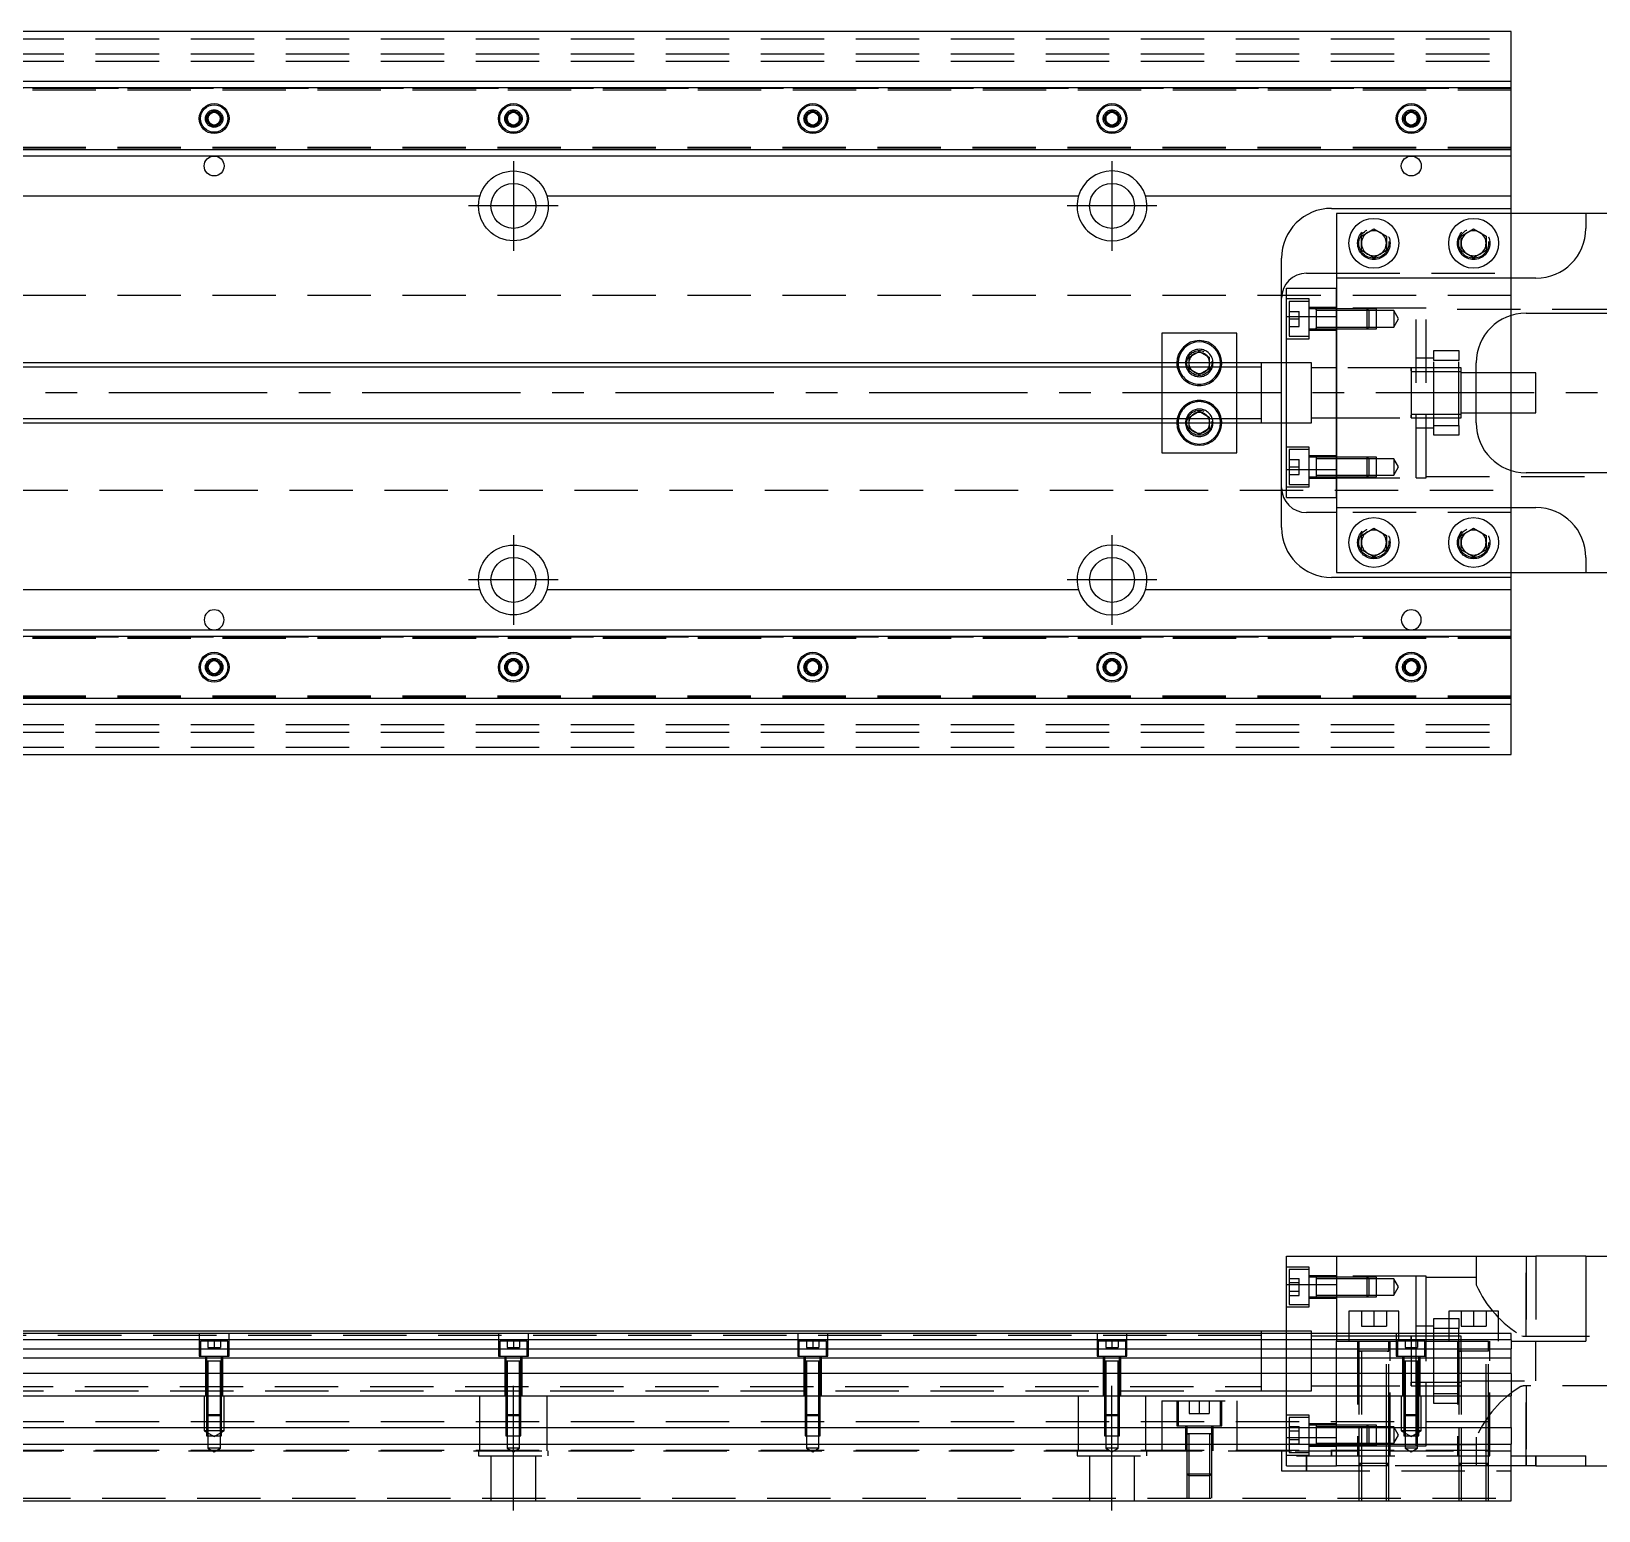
# Model space of a CAD drawing. Extents: x -12 to 939, y -280 to 77.
# Drawn here: x 463.4 to 777.6, y -224.1 to 72.5 of the extents above; entities that cross this region are included whole.
import ezdxf

# ---------------------------------------------------------------- set-up
doc = ezdxf.new("R2010")
doc.units = 0
doc.linetypes.add('CENTER', pattern=[50.8, 31.75, -6.35, 6.35, -6.35])
doc.linetypes.add('DASHED', pattern=[19.05, 12.7, -6.35])
doc.layers.get('0').update_dxf_attribs({"linetype": 'CONTINUOUS'})
doc.layers.add('CENTER', color=1, linetype='CENTER')

msp = doc.modelspace()

# ---------------------------------------------------------------- linework, layer by layer
at = {"color": 7, "linetype": 'CONTINUOUS'}
for p, q in [((760, 72.5), (430, 72.5)), ((760, 62.5), (760, 72.5)), ((430, 62.5), (760, 62.5)), ((430, 61.25), (760, 61.25)), ((760, 61.25), (760, 62.5)), ((760, 48.75), (760, 61.25)), ((498.75, 55.72), (500, 56.44)), ((498.75, 54.28), (498.75, 55.72)), ((500, 53.56), (498.75, 54.28)), ((500, 56.44), (501.25, 55.72)), ((501.25, 54.28), (500, 53.56)), ((501.25, 55.72), (501.25, 54.28)), ((558.75, 55.72), (560, 56.44)), ((558.75, 54.28), (558.75, 55.72)), ((560, 53.56), (558.75, 54.28)), ((560, 56.44), (561.25, 55.72)), ((561.25, 54.28), (560, 53.56)), ((561.25, 55.72), (561.25, 54.28)), ((618.75, 55.72), (620, 56.44)), ((618.75, 54.28), (618.75, 55.72)), ((620, 53.56), (618.75, 54.28)), ((620, 56.44), (621.25, 55.72)), ((621.25, 54.28), (620, 53.56)), ((621.25, 55.72), (621.25, 54.28)), ((678.75, 55.72), (680, 56.44)), ((678.75, 54.28), (678.75, 55.72)), ((680, 53.56), (678.75, 54.28)), ((680, 56.44), (681.25, 55.72)), ((681.25, 54.28), (680, 53.56)), ((681.25, 55.72), (681.25, 54.28)), ((738.75, 55.72), (740, 56.44)), ((738.75, 54.28), (738.75, 55.72)), ((740, 53.56), (738.75, 54.28)), ((740, 56.44), (741.25, 55.72)), ((741.25, 54.28), (740, 53.56)), ((741.25, 55.72), (741.25, 54.28)), ((760, 48.75), (430, 48.75)), ((760, 47.5), (430, 47.5)), ((760, 47.5), (760, 48.75)), ((760, 39.5), (760, 47.5)), ((446.71, 39.5), (553.29, 39.5)), ((566.71, 39.5), (673.29, 39.5)), ((686.71, 39.5), (760, 39.5)), ((760, 37), (760, 39.5)), ((724, 37), (760, 37)), ((725, 36), (725, 23)), ((775, 36), (725, 36)), ((760, 36), (760, 37)), ((775, 36), (775, 33)), ((793, 36), (775, 36)), ((730, 31.44), (732.5, 32.89)), ((730, 28.56), (730, 31.44)), ((732.5, 32.89), (735, 31.44)), ((735, 31.44), (735, 28.56)), ((750, 31.44), (752.5, 32.89)), ((750, 28.56), (750, 31.44)), ((752.5, 32.89), (755, 31.44)), ((755, 31.44), (755, 28.56)), ((732.5, 27.11), (730, 28.56)), ((735, 28.56), (732.5, 27.11)), ((752.5, 27.11), (750, 28.56)), ((755, 28.56), (752.5, 27.11)), ((714, 6), (714, 27)), ((719, 24), (725, 24)), ((725, 23), (725, 15.33)), ((765, 23), (725, 23)), ((715, 15.33), (715, 21)), ((715, 21), (725, 21)), ((763, 16), (783, 16)), ((715, 15.33), (725, 15.33)), ((715, -15.33), (715, 15.33)), ((725, -15.33), (725, 15.33)), ((725, 15.33), (725, -15.33)), ((760, 4), (760, 15.54)), ((705, 12), (690, 12)), ((690, 12), (690, 6)), ((705, 6), (705, 12)), ((695.5, 7.15), (697.5, 8.31)), ((695.5, 6), (695.5, 7.15)), ((697.5, 8.31), (699.5, 7.15)), ((699.5, 7.15), (699.5, 6)), ((710, 6), (430, 6)), ((710.01, 6), (710, 6)), ((715, 6), (710, 6)), ((710, 6), (710, 6)), ((753, -6), (753, 6)), ((765, 4), (753, 4)), ((765, 0), (765, 4)), ((765, -4), (765, 0)), ((430, -6), (710, -6)), ((690, -6), (690, -12)), ((695.5, -7.15), (695.5, -6)), ((699.5, -6), (699.5, -7.15)), ((705, -12), (705, -6)), ((710, -6), (710.01, -6)), ((710, -6), (710, -6)), ((710, -6), (715, -6)), ((714, -27), (714, -6)), ((753, -4), (765, -4)), ((760, -15.54), (760, -4)), ((697.5, -8.31), (695.5, -7.15)), ((699.5, -7.15), (697.5, -8.31)), ((690, -12), (705, -12)), ((715, -15.33), (725, -15.33)), ((715, -21), (715, -15.33)), ((725, -15.33), (725, -23)), ((783, -16), (763, -16)), ((715, -21), (725, -21)), ((725, -24), (719, -24)), ((725, -23), (765, -23)), ((725, -23), (725, -36)), ((730, -28.56), (732.5, -27.11)), ((732.5, -27.11), (735, -28.56)), ((750, -28.56), (752.5, -27.11)), ((752.5, -27.11), (755, -28.56)), ((730, -31.44), (730, -28.56)), ((735, -28.56), (735, -31.44)), ((750, -31.44), (750, -28.56)), ((755, -28.56), (755, -31.44)), ((732.5, -32.89), (730, -31.44)), ((735, -31.44), (732.5, -32.89)), ((752.5, -32.89), (750, -31.44)), ((755, -31.44), (752.5, -32.89)), ((775, -33), (775, -36)), ((760, -37), (724, -37)), ((725, -36), (775, -36)), ((760, -37), (760, -36)), ((760, -39.5), (760, -37)), ((775, -36), (793, -36)), ((553.29, -39.5), (446.71, -39.5)), ((673.29, -39.5), (566.71, -39.5)), ((760, -39.5), (686.71, -39.5)), ((760, -47.5), (760, -39.5)), ((430, -47.5), (760, -47.5)), ((430, -48.75), (760, -48.75)), ((760, -48.75), (760, -47.5)), ((760, -61.25), (760, -48.75)), ((498.75, -54.28), (500, -53.56)), ((498.75, -55.72), (498.75, -54.28)), ((500, -56.44), (498.75, -55.72)), ((500, -53.56), (501.25, -54.28)), ((501.25, -55.72), (500, -56.44)), ((501.25, -54.28), (501.25, -55.72)), ((558.75, -54.28), (560, -53.56)), ((558.75, -55.72), (558.75, -54.28)), ((560, -56.44), (558.75, -55.72)), ((560, -53.56), (561.25, -54.28)), ((561.25, -55.72), (560, -56.44)), ((561.25, -54.28), (561.25, -55.72)), ((618.75, -54.28), (620, -53.56)), ((618.75, -55.72), (618.75, -54.28)), ((620, -56.44), (618.75, -55.72)), ((620, -53.56), (621.25, -54.28)), ((621.25, -55.72), (620, -56.44)), ((621.25, -54.28), (621.25, -55.72)), ((678.75, -54.28), (680, -53.56)), ((678.75, -55.72), (678.75, -54.28)), ((680, -56.44), (678.75, -55.72)), ((680, -53.56), (681.25, -54.28)), ((681.25, -55.72), (680, -56.44)), ((681.25, -54.28), (681.25, -55.72)), ((738.75, -54.28), (740, -53.56)), ((738.75, -55.72), (738.75, -54.28)), ((740, -56.44), (738.75, -55.72)), ((740, -53.56), (741.25, -54.28)), ((741.25, -55.72), (740, -56.44)), ((741.25, -54.28), (741.25, -55.72)), ((760, -61.25), (430, -61.25)), ((760, -62.5), (430, -62.5)), ((760, -62.5), (760, -61.25)), ((760, -72.5), (760, -62.5)), ((430, -72.5), (760, -72.5)), ((715, -178.79), (715, -173.12)), ((715, -173.12), (725, -173.12)), ((725, -173.12), (725, -188.62)), ((725, -173.12), (765, -173.12)), ((775, -173.12), (765, -173.12)), ((775, -173.12), (775, -190.12)), ((775, -173.12), (793, -173.12)), ((715, -178.79), (725, -178.79)), ((715, -188.62), (715, -178.79)), ((737.5, -184.12), (727.5, -184.12)), ((727.5, -184.12), (727.5, -188.62)), ((737.5, -188.62), (737.5, -184.12)), ((757.5, -184.12), (747.5, -184.12)), ((747.5, -184.12), (747.5, -188.62)), ((757.5, -188.62), (757.5, -184.12)), ((710, -188.12), (425.5, -188.12)), ((710, -188.62), (710, -188.12)), ((710.01, -188.12), (710, -188.12)), ((715, -188.12), (710, -188.12)), ((710, -188.12), (710, -188.12)), ((760, -188.62), (425.5, -188.62)), ((760, -189.87), (425.5, -189.87)), ((425.5, -191.65), (760, -191.65)), ((741, -189.87), (740, -189.87)), ((744.5, -189.87), (741, -189.87)), ((747.5, -189.87), (744.5, -189.87)), ((749.5, -189.87), (747.5, -189.87)), ((750, -189.87), (749.5, -189.87)), ((760, -189.87), (760, -188.62)), ((760, -189.87), (760, -191.65)), ((760, -190.12), (775, -190.12)), ((760, -193.54), (760, -191.65)), ((760, -193.54), (425.5, -193.54)), ((760, -196.6), (760, -193.54)), ((760, -196.6), (425.5, -196.6)), ((760, -196.6), (760, -201.12)), ((0, -201.12), (760, -201.12)), ((760, -207.42), (760, -201.12)), ((0, -207.42), (760, -207.42)), ((760, -207.42), (760, -210.82)), ((0, -210.82), (760, -210.82)), ((760, -222.12), (760, -210.82)), ((760, -213.12), (775, -213.12)), ((765, -215.12), (765, -213.12)), ((775, -215.12), (775, -213.12)), ((765, -215.12), (760, -215.12)), ((765, -215.12), (775, -215.12)), ((775, -215.12), (793, -215.12)), ((0, -222.12), (760, -222.12))]:
    msp.add_line(p, q, dxfattribs=at)
at = {"color": 3, "linetype": 'DASHED'}
for p, q in [((0, 71), (760, 71)), ((0, 68), (760, 68)), ((0, 66.5), (760, 66.5)), ((425.5, 61.1), (760, 61.1)), ((425.5, 60.8), (760, 60.8)), ((430, 61.11), (760, 61.11)), ((498.5, 55), (498.52, 55.25)), ((558.5, 55), (558.52, 55.25)), ((618.5, 55), (618.52, 55.25)), ((681.48, 55.26), (681.5, 55)), ((738.5, 55), (738.52, 55.25)), ((760, 49.2), (425.5, 49.2)), ((760, 48.9), (425.5, 48.9)), ((760, 48.89), (430, 48.89)), ((760, 24), (760, 36)), ((735.48, 30.36), (735.5, 30)), ((755.48, 30.36), (755.5, 30)), ((725, 24), (760, 24)), ((760, 23), (760, 24)), ((760, 15.54), (760, 23)), ((760, 19.5), (76.9, 19.5)), ((725, 15.33), (725, 21)), ((719.5, 18.85), (715, 18.85)), ((715.5, 18.35), (715.5, 11.35)), ((719.5, 18.35), (715.5, 18.35)), ((715.5, 16.35), (717.5, 16.35)), ((717.5, 14.85), (717.5, 16.35)), ((719.5, 10.85), (719.5, 18.85)), ((725, 17.1), (719.5, 17.1)), ((720.9, 16.85), (719.5, 16.85)), ((720.9, 16.85), (720.89, 16.85)), ((720.9, 16.85), (720.9, 16.63)), ((720.9, 16.63), (720.9, 16.85)), ((725, 16.85), (720.9, 16.85)), ((720.9, 16.85), (720.9, 16.85)), ((720.9, 16.63), (720.9, 13.07)), ((725, 16.5), (720.9, 16.5)), ((741, 17), (725, 17)), ((731.15, 16.85), (725, 16.85)), ((731.15, 16.85), (725, 16.85)), ((731.5, 16.5), (725, 16.5)), ((731.15, 12.85), (731.15, 16.85)), ((733, 16.85), (731.15, 16.85)), ((731.5, 16.5), (731.15, 16.85)), ((731.5, 16.5), (731.5, 13.2)), ((733, 16.5), (731.5, 16.5)), ((733, 12.85), (733, 16.85)), ((736.5, 16.5), (733, 16.5)), ((736.5, 16.5), (736.5, 13.2)), ((737.45, 14.85), (736.5, 16.5)), ((741, -17), (741, 17)), ((743, 17), (741, 17)), ((743, -17), (743, 17)), ((800, 16.75), (743, 16.75)), ((715.5, 14.85), (717.5, 14.85)), ((715.5, 13.35), (717.5, 13.35)), ((717.5, 13.35), (717.5, 14.85)), ((719.5, 12.85), (720.9, 12.85)), ((719.5, 12.6), (725, 12.6)), ((720.89, 12.85), (720.9, 12.85)), ((720.9, 13.2), (725, 13.2)), ((720.9, 13.07), (720.9, 12.85)), ((720.9, 12.85), (720.9, 13.07)), ((720.9, 12.85), (725, 12.85)), ((720.9, 12.85), (720.9, 12.85)), ((725, 13.2), (731.5, 13.2)), ((725, 12.85), (731.15, 12.85)), ((725, 12.85), (731.15, 12.85)), ((731.15, 12.85), (731.5, 13.2)), ((731.15, 12.85), (733, 12.85)), ((731.5, 13.2), (733, 13.2)), ((733, 13.2), (736.5, 13.2)), ((736.5, 13.2), (737.45, 14.85)), ((760, 15.54), (760, 15.54)), ((715, 10.85), (719.5, 10.85)), ((715.5, 11.35), (719.5, 11.35)), ((699.98, 6.29), (700, 6)), ((744.5, 7), (741, 7)), ((744.5, 8.5), (749.5, 8.5)), ((744.5, 6.5), (744.5, 8.5)), ((744.5, -6.5), (744.5, 6.5)), ((749.5, 6.5), (744.5, 6.5)), ((749.5, 8.5), (749.5, 6.5)), ((749.5, -6.5), (749.5, 6.5)), ((690, 6), (690, 5.13)), ((690, 5.13), (690, -5.12)), ((695.5, 5.13), (695.5, 6)), ((695.5, 4.85), (695.5, 5.13)), ((697.5, 3.69), (695.5, 4.85)), ((699.5, 4.85), (697.5, 3.69)), ((699.5, 6), (699.5, 5.13)), ((699.5, 5.13), (699.5, 4.85)), ((705, 5.13), (705, 6)), ((705, -5.12), (705, 5.13)), ((710, -6), (710, 6)), ((714, -6), (714, 6)), ((720, 6), (715, 6)), ((720, 0), (720, 6)), ((725, 5), (720, 5)), ((740.01, 5), (725, 5)), ((740, 4.44), (740, 5)), ((740, 5), (740, 4.44)), ((749.5, 5), (740, 5)), ((740, 4.44), (740, -4.44)), ((749.5, 4.25), (740, 4.25)), ((750, 5), (749.5, 5)), ((750, 4.25), (749.5, 4.25)), ((750, 0), (750, 5)), ((753, 4), (750, 4)), ((760, -4), (760, 4)), ((720, -6), (720, 0)), ((750, -5), (750, 0)), ((690, -5.12), (690, -6)), ((695.5, -4.85), (697.5, -3.69)), ((695.5, -5.12), (695.5, -4.85)), ((695.5, -6), (695.5, -5.12)), ((697.5, -3.69), (699.5, -4.85)), ((699.5, -4.85), (699.5, -5.12)), ((699.5, -5.12), (699.5, -6)), ((699.98, -5.71), (700, -6)), ((705, -6), (705, -5.12)), ((710, -6), (710, -6)), ((715, -6), (720, -6)), ((720, -5), (725, -5)), ((725, -5), (740.01, -5)), ((740, -4.25), (749.5, -4.25)), ((740, -5), (740, -4.44)), ((740, -4.44), (740, -5)), ((740, -5), (740, -5)), ((740, -5), (749.5, -5)), ((749.5, -4.25), (750, -4.25)), ((749.5, -5), (750, -5)), ((750, -4), (753, -4)), ((741, -7), (744.5, -7)), ((744.5, -6.5), (749.5, -6.5)), ((744.5, -8.5), (744.5, -6.5)), ((749.5, -8.5), (744.5, -8.5)), ((749.5, -6.5), (749.5, -8.5)), ((719.5, -10.85), (715, -10.85)), ((715.5, -11.35), (715.5, -18.35)), ((719.5, -11.35), (715.5, -11.35)), ((719.5, -18.85), (719.5, -10.85)), ((715.5, -13.35), (717.5, -13.35)), ((715.5, -14.85), (717.5, -14.85)), ((717.5, -14.85), (717.5, -13.35)), ((717.5, -16.35), (717.5, -14.85)), ((725, -12.6), (719.5, -12.6)), ((720.9, -12.85), (719.5, -12.85)), ((720.9, -12.85), (720.89, -12.85)), ((720.9, -12.85), (720.9, -13.07)), ((720.9, -12.85), (720.9, -12.85)), ((725, -12.85), (720.9, -12.85)), ((720.9, -13.07), (720.9, -16.63)), ((725, -13.2), (720.9, -13.2)), ((731.15, -12.85), (725, -12.85)), ((731.15, -12.85), (725, -12.85)), ((731.5, -13.2), (725, -13.2)), ((725, -21), (725, -15.33)), ((731.15, -16.85), (731.15, -12.85)), ((733, -12.85), (731.15, -12.85)), ((731.5, -13.2), (731.15, -12.85)), ((731.5, -13.2), (731.5, -16.5)), ((733, -13.2), (731.5, -13.2)), ((733, -16.85), (733, -12.85)), ((736.5, -13.2), (733, -13.2)), ((736.5, -13.2), (736.5, -16.5)), ((737.45, -14.85), (736.5, -13.2)), ((736.5, -16.5), (737.45, -14.85)), ((760, -23), (760, -15.54)), ((760, -15.54), (760, -15.54)), ((715, -18.85), (719.5, -18.85)), ((715.5, -16.35), (717.5, -16.35)), ((715.5, -18.35), (719.5, -18.35)), ((719.5, -16.85), (720.9, -16.85)), ((719.5, -17.1), (725, -17.1)), ((720.89, -16.85), (720.9, -16.85)), ((720.9, -16.5), (725, -16.5)), ((720.9, -16.63), (720.9, -16.85)), ((720.9, -16.85), (720.9, -16.85)), ((720.9, -16.85), (725, -16.85)), ((725, -16.5), (731.5, -16.5)), ((725, -16.85), (731.15, -16.85)), ((725, -16.85), (731.15, -16.85)), ((725, -17), (741, -17)), ((731.15, -16.85), (731.5, -16.5)), ((731.15, -16.85), (733, -16.85)), ((731.5, -16.5), (733, -16.5)), ((733, -16.5), (736.5, -16.5)), ((741, -17), (743, -17)), ((743, -16.75), (800, -16.75)), ((76.97, -19.5), (760, -19.5)), ((760, -24), (725, -24)), ((760, -24), (760, -23)), ((760, -36), (760, -24)), ((735.48, -29.64), (735.5, -30)), ((749.5, -30), (749.52, -29.65)), ((425.5, -48.9), (760, -48.9)), ((425.5, -49.2), (760, -49.2)), ((430, -48.89), (760, -48.89)), ((498.5, -55), (498.52, -54.75)), ((558.5, -55), (558.52, -54.75)), ((618.5, -55), (618.52, -54.75)), ((678.5, -55), (678.52, -54.75)), ((741.48, -54.74), (741.5, -55)), ((760, -60.8), (425.5, -60.8)), ((760, -61.1), (425.5, -61.1)), ((760, -61.11), (430, -61.11)), ((0, -66.5), (760, -66.5)), ((0, -68), (760, -68)), ((0, -71), (760, -71)), ((719.5, -175.27), (715, -175.27)), ((715.5, -175.77), (715.5, -179.27)), ((719.5, -175.77), (715.5, -175.77)), ((719.5, -183.27), (719.5, -175.27)), ((753, -173.12), (753, -178.48)), ((763, -189.16), (763, -173.12)), ((763, -173.12), (763, -189.16)), ((765, -173.12), (765, -190.12)), ((715.5, -177.54), (717.5, -177.54)), ((715.5, -178.4), (717.5, -178.4)), ((717.5, -178.4), (717.5, -177.54)), ((717.5, -180.14), (717.5, -178.4)), ((725, -177.02), (719.5, -177.02)), ((720.9, -177.27), (719.5, -177.27)), ((720.9, -177.27), (720.89, -177.27)), ((720.9, -177.27), (720.9, -177.86)), ((720.9, -177.27), (720.9, -177.49)), ((720.9, -177.27), (720.9, -177.27)), ((725, -177.27), (720.9, -177.27)), ((720.9, -177.49), (720.9, -177.86)), ((725, -177.62), (720.9, -177.62)), ((720.9, -177.86), (720.9, -179.27)), ((741, -177.12), (725, -177.12)), ((731.15, -177.27), (725, -177.27)), ((731.15, -177.27), (725, -177.27)), ((731.5, -177.62), (725, -177.62)), ((731.15, -179.27), (731.15, -177.27)), ((733, -177.27), (731.15, -177.27)), ((731.5, -177.62), (731.15, -177.27)), ((731.5, -177.62), (731.5, -179.27)), ((733, -177.62), (731.5, -177.62)), ((733, -181.27), (733, -177.27)), ((736.5, -177.62), (733, -177.62)), ((736.5, -177.62), (736.5, -180.92)), ((737.45, -179.27), (736.5, -177.62)), ((741, -188.62), (741, -177.12)), ((743, -177.12), (741, -177.12)), ((743, -188.62), (743, -177.12)), ((753, -177.37), (743, -177.37)), ((753, -178.48), (753.04, -178.83)), ((715.5, -179.27), (715.5, -182.77)), ((715.5, -180.14), (717.5, -180.14)), ((715.5, -181), (717.5, -181)), ((717.5, -181), (717.5, -180.14)), ((719.5, -181.27), (720.9, -181.27)), ((719.5, -181.52), (725, -181.52)), ((720.89, -181.27), (720.9, -181.27)), ((720.9, -179.13), (720.9, -179.41)), ((720.9, -179.27), (720.9, -180.69)), ((720.9, -180.69), (720.9, -181.27)), ((720.9, -180.69), (720.9, -181.05)), ((720.9, -180.92), (725, -180.92)), ((720.9, -181.05), (720.9, -181.27)), ((720.9, -181.27), (720.9, -181.27)), ((720.9, -181.27), (725, -181.27)), ((725, -180.92), (731.5, -180.92)), ((725, -181.27), (731.15, -181.27)), ((725, -181.27), (731.15, -181.27)), ((731.15, -181.27), (731.15, -179.27)), ((731.15, -181.27), (731.5, -180.92)), ((731.15, -181.27), (733, -181.27)), ((731.5, -179.27), (731.5, -180.92)), ((731.5, -180.92), (733, -180.92)), ((733, -180.92), (736.5, -180.92)), ((736.5, -180.92), (737.45, -179.27)), ((715, -183.27), (719.5, -183.27)), ((715.5, -182.77), (719.5, -182.77)), ((730, -184.12), (730, -187.12)), ((732.5, -184.12), (732.5, -187.12)), ((735, -184.12), (735, -187.12)), ((750, -184.12), (750, -187.12)), ((752.5, -184.12), (752.5, -187.12)), ((755, -184.12), (755, -187.12)), ((710, -188.62), (710, -188.12)), ((720, -188.12), (715, -188.12)), ((720, -188.62), (720, -188.12)), ((730, -187.12), (732.5, -187.12)), ((732.5, -187.12), (735, -187.12)), ((744.5, -187.12), (741, -187.12)), ((744.5, -185.62), (747.5, -185.62)), ((744.5, -187.62), (744.5, -185.62)), ((747.5, -187.62), (744.5, -187.62)), ((744.5, -188.62), (744.5, -187.62)), ((747.5, -185.62), (749.5, -185.62)), ((749.5, -187.62), (747.5, -187.62)), ((749.5, -185.62), (749.5, -187.62)), ((749.5, -188.62), (749.5, -187.62)), ((750, -187.12), (752.5, -187.12)), ((752.5, -187.12), (755, -187.12)), ((710, -188.99), (55, -188.99)), ((497, -188.62), (497, -193.12)), ((502.75, -190.12), (497.25, -190.12)), ((497.25, -190.12), (497.25, -193.12)), ((498.75, -190.12), (498.75, -191.42)), ((498.75, -191.42), (500, -191.42)), ((500, -190.12), (500, -191.42)), ((500, -191.42), (501.25, -191.42)), ((501.25, -190.12), (501.25, -191.42)), ((502.75, -193.12), (502.75, -190.12)), ((503, -193.12), (503, -188.62)), ((557, -188.62), (557, -193.12)), ((562.75, -190.12), (557.25, -190.12)), ((557.25, -190.12), (557.25, -193.12)), ((558.75, -190.12), (558.75, -191.42)), ((558.75, -191.42), (560, -191.42)), ((560, -190.12), (560, -191.42)), ((560, -191.42), (561.25, -191.42)), ((561.25, -190.12), (561.25, -191.42)), ((562.75, -193.12), (562.75, -190.12)), ((563, -193.12), (563, -188.62)), ((617, -188.62), (617, -193.12)), ((622.75, -190.12), (617.25, -190.12)), ((617.25, -190.12), (617.25, -193.12)), ((618.75, -190.12), (618.75, -191.42)), ((618.75, -191.42), (620, -191.42)), ((620, -190.12), (620, -191.42)), ((620, -191.42), (621.25, -191.42)), ((621.25, -190.12), (621.25, -191.42)), ((622.75, -193.12), (622.75, -190.12)), ((623, -193.12), (623, -188.62)), ((677, -188.62), (677, -193.12)), ((682.75, -190.12), (677.25, -190.12)), ((677.25, -190.12), (677.25, -193.12)), ((678.75, -190.12), (678.75, -191.42)), ((678.75, -191.42), (680, -191.42)), ((680, -190.12), (680, -191.42)), ((680, -191.42), (681.25, -191.42)), ((681.25, -190.12), (681.25, -191.42)), ((682.75, -193.12), (682.75, -190.12)), ((683, -193.12), (683, -188.62)), ((710, -200.12), (710, -188.62)), ((715, -201.12), (715, -188.62)), ((720, -194.12), (720, -188.62)), ((725, -189.12), (720, -189.12)), ((725, -188.62), (725, -190.12)), ((727.5, -189.12), (725, -189.12)), ((725, -201.12), (725, -190.12)), ((725, -190.12), (737.25, -190.12)), ((727.5, -188.62), (727.5, -190.12)), ((737.5, -189.12), (727.5, -189.12)), ((729.25, -190.12), (729.25, -213.12)), ((729.5, -190.12), (729.5, -192.12)), ((735.5, -192.12), (735.5, -190.12)), ((735.75, -213.12), (735.75, -190.12)), ((737, -188.62), (737, -193.12)), ((742.75, -190.12), (737.25, -190.12)), ((737.25, -190.12), (737.25, -193.12)), ((737.5, -190.12), (737.5, -188.62)), ((740.01, -189.12), (737.5, -189.12)), ((738.75, -190.12), (738.75, -191.42)), ((738.75, -191.42), (740, -191.42)), ((740, -189.12), (740, -189.68)), ((740, -189.68), (740, -189.12)), ((741, -189.12), (740, -189.12)), ((740, -189.68), (740, -190.02)), ((740, -190.12), (740, -191.42)), ((740, -191.42), (741.25, -191.42)), ((740, -191.52), (740, -193.12)), ((741, -190.12), (741, -188.62)), ((744.5, -189.12), (741, -189.12)), ((741, -193.12), (741, -190.12)), ((741.25, -190.12), (741.25, -191.42)), ((742.75, -190.12), (760, -190.12)), ((742.75, -193.12), (742.75, -190.12)), ((743, -193.12), (743, -188.62)), ((744.5, -190.12), (744.5, -188.62)), ((747.5, -189.12), (744.5, -189.12)), ((744.5, -200.62), (744.5, -190.12)), ((747.5, -188.62), (747.5, -190.12)), ((749.5, -189.12), (747.5, -189.12)), ((749.25, -190.12), (749.25, -213.12)), ((749.5, -190.12), (749.5, -188.62)), ((750, -189.12), (749.5, -189.12)), ((749.5, -190.12), (749.5, -192.12)), ((750, -190.12), (750, -189.12)), ((750, -192.12), (750, -190.12)), ((755.5, -192.12), (755.5, -190.12)), ((755.75, -213.12), (755.75, -190.12)), ((757.5, -190.12), (757.5, -188.62)), ((762.17, -189.05), (762.44, -189.11)), ((762.44, -189.11), (762.72, -189.15)), ((762.72, -189.15), (763, -189.16)), ((763, -189.16), (783, -189.16)), ((765, -198.12), (765, -190.12)), ((497, -193.12), (503, -193.12)), ((498.25, -193.12), (498.25, -201.12)), ((498.5, -193.12), (498.5, -194.12)), ((498.5, -194.11), (498.5, -194.12)), ((498.62, -194.12), (498.5, -194.12)), ((498.5, -194.12), (498.5, -201.12)), ((498.5, -194.12), (498.5, -194.12)), ((500, -194.12), (498.62, -194.12)), ((498.75, -194.12), (498.75, -201.12)), ((501.38, -194.12), (500, -194.12)), ((501.25, -201.12), (501.25, -194.12)), ((501.5, -194.12), (501.38, -194.12)), ((501.5, -194.12), (501.5, -193.12)), ((501.5, -194.12), (501.5, -194.11)), ((501.5, -201.12), (501.5, -194.12)), ((501.5, -194.12), (501.5, -194.12)), ((501.75, -201.12), (501.75, -193.12)), ((557, -193.12), (563, -193.12)), ((558.25, -193.12), (558.25, -201.12)), ((558.5, -193.12), (558.5, -194.12)), ((558.5, -194.11), (558.5, -194.12)), ((558.62, -194.12), (558.5, -194.12)), ((558.5, -194.12), (558.5, -201.12)), ((558.5, -194.12), (558.5, -194.12)), ((560, -194.12), (558.62, -194.12)), ((558.75, -194.12), (558.75, -201.12)), ((561.38, -194.12), (560, -194.12)), ((561.25, -201.12), (561.25, -194.12)), ((561.5, -194.12), (561.38, -194.12)), ((561.5, -194.12), (561.5, -193.12)), ((561.5, -194.12), (561.5, -194.11)), ((561.5, -201.12), (561.5, -194.12)), ((561.5, -194.12), (561.5, -194.12)), ((561.75, -201.12), (561.75, -193.12)), ((617, -193.12), (623, -193.12)), ((618.25, -193.12), (618.25, -201.12)), ((618.5, -193.12), (618.5, -194.12)), ((618.5, -194.11), (618.5, -194.12)), ((618.62, -194.12), (618.5, -194.12)), ((618.5, -194.12), (618.5, -201.12)), ((618.5, -194.12), (618.5, -194.12)), ((620, -194.12), (618.62, -194.12)), ((618.75, -194.12), (618.75, -201.12)), ((621.38, -194.12), (620, -194.12)), ((621.25, -201.12), (621.25, -194.12)), ((621.5, -194.12), (621.38, -194.12)), ((621.5, -194.12), (621.5, -193.12)), ((621.5, -194.12), (621.5, -194.11)), ((621.5, -201.12), (621.5, -194.12)), ((621.5, -194.12), (621.5, -194.12)), ((621.75, -201.12), (621.75, -193.12)), ((677, -193.12), (683, -193.12)), ((678.25, -193.12), (678.25, -201.12)), ((678.5, -193.12), (678.5, -194.12)), ((678.5, -194.11), (678.5, -194.12)), ((678.62, -194.12), (678.5, -194.12)), ((678.5, -194.12), (678.5, -201.12)), ((678.5, -194.12), (678.5, -194.12)), ((680, -194.12), (678.62, -194.12)), ((678.75, -194.12), (678.75, -201.12)), ((681.38, -194.12), (680, -194.12)), ((681.25, -201.12), (681.25, -194.12)), ((681.5, -194.12), (681.38, -194.12)), ((681.5, -194.12), (681.5, -193.12)), ((681.5, -194.12), (681.5, -194.11)), ((681.5, -201.12), (681.5, -194.12)), ((681.5, -194.12), (681.5, -194.12)), ((681.75, -201.12), (681.75, -193.12)), ((720, -200.12), (720, -194.12)), ((729.5, -192.12), (729.85, -192.12)), ((729.85, -192.12), (729.5, -192.12)), ((729.5, -192.12), (729.5, -192.12)), ((729.5, -192.12), (729.5, -207.42)), ((729.5, -192.12), (729.5, -192.12)), ((735.15, -192.12), (729.85, -192.12)), ((730, -192.12), (730, -207.42)), ((735, -207.42), (735, -192.12)), ((735.15, -192.12), (735.5, -192.12)), ((735.5, -192.12), (735.15, -192.12)), ((735.5, -207.42), (735.5, -192.12)), ((735.5, -192.12), (735.5, -192.12)), ((735.5, -192.12), (735.5, -192.12)), ((737, -193.12), (743, -193.12)), ((738.25, -193.12), (738.25, -201.12)), ((738.5, -193.12), (738.5, -194.12)), ((738.5, -194.11), (738.5, -194.12)), ((738.62, -194.12), (738.5, -194.12)), ((738.5, -194.12), (738.5, -201.12)), ((738.5, -194.12), (738.5, -194.12)), ((740, -194.12), (738.62, -194.12)), ((738.75, -194.12), (738.75, -201.12)), ((740, -193.12), (740, -193.92)), ((740, -193.92), (740, -194.12)), ((741.38, -194.12), (740, -194.12)), ((740, -194.12), (740, -198.56)), ((741, -194.12), (741, -193.12)), ((741, -205.12), (741, -194.12)), ((741.25, -201.12), (741.25, -194.12)), ((741.5, -194.12), (741.38, -194.12)), ((741.5, -194.12), (741.5, -193.12)), ((741.5, -194.12), (741.5, -194.11)), ((741.5, -201.12), (741.5, -194.12)), ((741.5, -194.12), (741.5, -194.12)), ((741.75, -201.12), (741.75, -193.12)), ((743, -194.12), (743, -193.12)), ((743, -211.12), (743, -194.12)), ((749.5, -192.12), (749.85, -192.12)), ((755.5, -192.12), (749.5, -192.12)), ((749.5, -192.12), (749.5, -192.12)), ((749.5, -192.12), (749.5, -207.42)), ((749.5, -192.12), (749.5, -192.12)), ((750, -192.12), (750, -207.42)), ((755, -207.42), (755, -192.12)), ((755.5, -207.42), (755.5, -192.12)), ((755.5, -192.12), (755.5, -192.12)), ((755.5, -192.12), (755.5, -192.12)), ((55, -199.24), (710, -199.24)), ((415, -200.12), (710, -200.12)), ((710, -200.12), (710, -200.12)), ((710, -200.12), (710.01, -200.12)), ((710, -200.12), (710, -200.12)), ((710, -200.12), (715, -200.12)), ((715, -200.12), (720, -200.12)), ((720, -199.12), (725, -199.12)), ((725, -199.12), (740.01, -199.12)), ((740, -199.12), (740, -198.37)), ((740, -198.37), (750, -198.37)), ((740, -199.12), (740, -198.56)), ((740, -198.56), (740, -199.12)), ((740, -199.12), (749.5, -199.12)), ((740.01, -199.12), (749.5, -199.12)), ((744.5, -200.62), (749.5, -200.62)), ((744.5, -202.62), (744.5, -200.62)), ((749.5, -199.12), (750, -199.12)), ((750, -198.12), (765, -198.12)), ((783, -199.08), (763, -199.08)), ((763, -215.12), (763, -199.08)), ((763, -199.08), (763, -213.12)), ((498, -201.12), (498, -208.12)), ((498.5, -201.12), (498.5, -204.87)), ((498.5, -201.12), (498.5, -204.87)), ((498.75, -201.12), (498.75, -205.12)), ((501.25, -205.12), (501.25, -201.12)), ((501.5, -204.87), (501.5, -201.12)), ((501.5, -204.87), (501.5, -201.12)), ((502, -208.12), (502, -201.12)), ((553.29, -212.12), (553.29, -201.12)), ((558.5, -201.12), (558.5, -204.87)), ((558.5, -201.12), (558.5, -204.87)), ((558.75, -201.12), (558.75, -205.12)), ((561.25, -205.12), (561.25, -201.12)), ((561.5, -204.87), (561.5, -201.12)), ((561.5, -204.87), (561.5, -201.12)), ((566.71, -201.12), (566.71, -212.12)), ((618.5, -201.12), (618.5, -204.87)), ((618.5, -201.12), (618.5, -204.87)), ((618.75, -201.12), (618.75, -205.12)), ((621.25, -205.12), (621.25, -201.12)), ((621.5, -204.87), (621.5, -201.12)), ((621.5, -204.87), (621.5, -201.12)), ((673.29, -212.12), (673.29, -201.12)), ((678.5, -201.12), (678.5, -204.87)), ((678.5, -201.12), (678.5, -204.87)), ((678.75, -201.12), (678.75, -205.12)), ((681.25, -205.12), (681.25, -201.12)), ((681.5, -204.87), (681.5, -201.12)), ((681.5, -204.87), (681.5, -201.12)), ((686.71, -201.12), (686.71, -212.12)), ((690, -202.12), (705, -202.12)), ((690, -202.12), (690, -207.42)), ((693, -202.12), (693, -207.12)), ((693.25, -202.12), (693.25, -207.12)), ((695.5, -202.12), (695.5, -204.62)), ((697.5, -202.12), (697.5, -204.62)), ((699.5, -202.12), (699.5, -204.62)), ((701.75, -207.12), (701.75, -202.12)), ((702, -207.12), (702, -202.12)), ((705, -202.12), (705, -207.42)), ((715, -207.42), (715, -201.12)), ((725, -207.42), (725, -201.12)), ((738, -201.12), (738, -208.12)), ((738.5, -201.12), (738.5, -204.87)), ((738.5, -201.12), (738.5, -204.87)), ((738.75, -201.12), (738.75, -205.12)), ((741.25, -205.12), (741.25, -201.12)), ((741.5, -204.87), (741.5, -201.12)), ((741.5, -204.87), (741.5, -201.12)), ((742, -208.12), (742, -201.12)), ((749.5, -202.62), (744.5, -202.62)), ((0, -206.27), (760, -206.27)), ((498.5, -204.87), (501.5, -204.87)), ((498.5, -204.87), (498.5, -207.42)), ((498.5, -204.87), (498.75, -205.12)), ((501.25, -205.12), (498.75, -205.12)), ((498.75, -205.12), (498.75, -209.12)), ((501.25, -205.12), (501.5, -204.87)), ((501.25, -209.12), (501.25, -205.12)), ((501.5, -207.42), (501.5, -204.87)), ((558.5, -204.87), (561.5, -204.87)), ((558.5, -204.87), (558.5, -207.42)), ((558.5, -204.87), (558.75, -205.12)), ((561.25, -205.12), (558.75, -205.12)), ((558.75, -205.12), (558.75, -209.12)), ((561.25, -205.12), (561.5, -204.87)), ((561.25, -209.12), (561.25, -205.12)), ((561.5, -207.42), (561.5, -204.87)), ((618.5, -204.87), (621.5, -204.87)), ((618.5, -204.87), (618.5, -207.42)), ((618.5, -204.87), (618.75, -205.12)), ((621.25, -205.12), (618.75, -205.12)), ((618.75, -205.12), (618.75, -209.12)), ((621.25, -205.12), (621.5, -204.87)), ((621.25, -209.12), (621.25, -205.12)), ((621.5, -207.42), (621.5, -204.87)), ((678.5, -204.87), (681.5, -204.87)), ((678.5, -204.87), (678.5, -207.42)), ((678.5, -204.87), (678.75, -205.12)), ((681.25, -205.12), (678.75, -205.12)), ((678.75, -205.12), (678.75, -209.12)), ((681.25, -205.12), (681.5, -204.87)), ((681.25, -209.12), (681.25, -205.12)), ((681.5, -207.42), (681.5, -204.87)), ((693, -207.12), (702, -207.12)), ((694.75, -207.12), (694.75, -212.12)), ((695, -207.12), (695, -207.42)), ((695.5, -204.62), (697.5, -204.62)), ((697.5, -204.62), (699.5, -204.62)), ((700, -207.42), (700, -207.12)), ((700.25, -212.12), (700.25, -207.12)), ((719.5, -204.97), (715, -204.97)), ((715.5, -205.47), (715.5, -207.42)), ((719.5, -205.47), (715.5, -205.47)), ((715.5, -207.24), (717.5, -207.24)), ((717.5, -208.1), (717.5, -207.24)), ((719.5, -212.97), (719.5, -204.97)), ((725, -206.72), (719.5, -206.72)), ((720.9, -206.97), (719.5, -206.97)), ((720.9, -206.97), (720.89, -206.97)), ((720.9, -206.97), (720.9, -207.42)), ((720.9, -206.97), (720.9, -207.19)), ((725, -206.97), (720.9, -206.97)), ((720.9, -206.97), (720.9, -206.97)), ((720.9, -207.19), (720.9, -207.42)), ((725, -207.32), (720.9, -207.32)), ((729.5, -206.97), (725, -206.97)), ((729.5, -206.97), (725, -206.97)), ((729.5, -207.32), (725, -207.32)), ((730, -206.97), (729.5, -206.97)), ((730, -206.97), (729.5, -206.97)), ((730, -207.32), (729.5, -207.32)), ((731.15, -206.97), (730, -206.97)), ((731.15, -206.97), (730, -206.97)), ((731.5, -207.32), (730, -207.32)), ((731.15, -207.42), (731.15, -206.97)), ((733, -206.97), (731.15, -206.97)), ((731.5, -207.32), (731.15, -206.97)), ((731.5, -207.32), (731.5, -207.42)), ((733, -207.32), (731.5, -207.32)), ((733, -207.42), (733, -206.97)), ((736.5, -207.32), (733, -207.32)), ((736.5, -207.32), (736.5, -210.62)), ((737.45, -208.97), (736.5, -207.32)), ((738.5, -204.87), (741.5, -204.87)), ((738.5, -204.87), (738.5, -207.42)), ((738.5, -204.87), (738.75, -205.12)), ((741.25, -205.12), (738.75, -205.12)), ((738.75, -205.12), (738.75, -209.12)), ((741, -207.42), (741, -205.12)), ((741.25, -205.12), (741.5, -204.87)), ((741.25, -209.12), (741.25, -205.12)), ((741.5, -207.42), (741.5, -204.87)), ((502, -208.12), (498, -208.12)), ((498, -208.12), (500, -209.27)), ((498.5, -207.42), (498.5, -209.12)), ((498.5, -209.12), (501.5, -209.12)), ((498.75, -209.12), (498.75, -211.62)), ((500, -209.27), (502, -208.12)), ((501.25, -211.62), (501.25, -209.12)), ((501.5, -209.12), (501.5, -207.42)), ((558.5, -207.42), (558.5, -209.12)), ((558.5, -209.12), (561.5, -209.12)), ((558.75, -209.12), (558.75, -211.62)), ((561.25, -211.62), (561.25, -209.12)), ((561.5, -209.12), (561.5, -207.42)), ((618.5, -207.42), (618.5, -209.12)), ((618.5, -209.12), (621.5, -209.12)), ((618.75, -209.12), (618.75, -211.62)), ((621.25, -211.62), (621.25, -209.12)), ((621.5, -209.12), (621.5, -207.42)), ((678.5, -207.42), (678.5, -209.12)), ((678.5, -209.12), (681.5, -209.12)), ((678.75, -209.12), (678.75, -211.62)), ((681.25, -211.62), (681.25, -209.12)), ((681.5, -209.12), (681.5, -207.42)), ((690, -207.42), (690, -210.82)), ((695, -207.42), (695, -208.72)), ((695, -208.71), (695, -208.72)), ((695, -208.72), (695.26, -208.72)), ((695.26, -208.72), (695, -208.72)), ((695, -208.72), (695, -208.72)), ((695, -208.72), (695, -210.82)), ((699.74, -208.72), (695.26, -208.72)), ((695.4, -208.72), (695.4, -210.82)), ((699.6, -210.82), (699.6, -208.72)), ((699.74, -208.72), (700, -208.72)), ((700, -208.72), (699.74, -208.72)), ((700, -208.72), (700, -207.42)), ((700, -208.72), (700, -208.71)), ((700, -208.72), (700, -208.72)), ((700, -210.82), (700, -208.72)), ((705, -207.42), (705, -210.82)), ((715, -209.45), (715, -207.42)), ((715, -210.82), (715, -209.45)), ((715, -209.45), (725, -209.45)), ((715.5, -207.42), (715.5, -208.97)), ((715.5, -208.1), (717.5, -208.1)), ((715.5, -208.97), (715.5, -210.82)), ((715.5, -209.84), (717.5, -209.84)), ((717.5, -209.84), (717.5, -208.1)), ((717.5, -210.7), (717.5, -209.84)), ((720.9, -207.42), (720.9, -207.55)), ((720.9, -207.42), (720.9, -207.55)), ((720.9, -207.55), (720.9, -208.97)), ((720.9, -208.83), (720.9, -209.11)), ((720.9, -208.97), (720.9, -210.38)), ((720.9, -210.38), (720.9, -210.82)), ((720.9, -210.38), (720.9, -210.75)), ((725, -210.82), (725, -207.42)), ((729.5, -207.42), (729.5, -210.82)), ((730, -207.42), (730, -210.82)), ((731.15, -208.97), (731.15, -207.42)), ((731.15, -210.82), (731.15, -208.97)), ((731.5, -207.42), (731.5, -208.97)), ((731.5, -208.97), (731.5, -210.62)), ((733, -210.82), (733, -207.42)), ((735, -210.82), (735, -207.42)), ((735.5, -210.82), (735.5, -207.42)), ((736.5, -210.62), (737.45, -208.97)), ((742, -208.12), (738, -208.12)), ((738, -208.12), (740, -209.27)), ((738.5, -207.42), (738.5, -209.12)), ((738.5, -209.12), (741.5, -209.12)), ((738.75, -209.12), (738.75, -211.62)), ((740, -209.27), (742, -208.12)), ((741, -209.12), (741, -207.42)), ((741, -210.82), (741, -209.12)), ((741.25, -211.62), (741.25, -209.12)), ((741.5, -209.12), (741.5, -207.42)), ((749.5, -207.42), (749.5, -210.82)), ((750, -207.42), (750, -210.82)), ((753.04, -209.39), (753, -209.76)), ((753, -209.76), (753, -215.12)), ((755, -210.82), (755, -207.42)), ((755.5, -210.82), (755.5, -207.42)), ((0, -211.97), (760, -211.97)), ((56.71, -212.12), (703.29, -212.12)), ((501.25, -211.62), (498.75, -211.62)), ((498.75, -211.62), (500, -212.34)), ((500, -212.34), (501.25, -211.62)), ((553, -212.12), (567, -212.12)), ((553, -212.12), (553, -213.12)), ((553, -213.12), (567, -213.12)), ((555.5, -213.12), (555.5, -222.12)), ((561.25, -211.62), (558.75, -211.62)), ((558.75, -211.62), (560, -212.34)), ((560, -212.34), (561.25, -211.62)), ((564.5, -222.12), (564.5, -213.12)), ((567, -213.12), (567, -212.12)), ((621.25, -211.62), (618.75, -211.62)), ((618.75, -211.62), (620, -212.34)), ((620, -212.34), (621.25, -211.62)), ((673, -212.12), (687, -212.12)), ((673, -212.12), (673, -213.12)), ((673, -213.12), (687, -213.12)), ((675.5, -213.12), (675.5, -222.12)), ((681.25, -211.62), (678.75, -211.62)), ((678.75, -211.62), (680, -212.34)), ((680, -212.34), (681.25, -211.62)), ((684.5, -222.12), (684.5, -213.12)), ((687, -213.12), (687, -212.12)), ((690, -210.82), (690, -212.12)), ((695, -210.82), (695, -212.12)), ((695, -212.12), (695, -216.72)), ((695, -212.12), (695, -216.72)), ((695.4, -210.82), (695.4, -212.12)), ((695.4, -212.12), (695.4, -217.12)), ((699.6, -212.12), (699.6, -210.82)), ((699.6, -217.12), (699.6, -212.12)), ((700, -212.12), (700, -210.82)), ((700, -216.72), (700, -212.12)), ((700, -216.72), (700, -212.12)), ((703.29, -212.12), (716.71, -212.12)), ((705, -210.82), (705, -212.12)), ((714, -212.12), (714, -213.12)), ((714, -213.12), (714, -216.12)), ((715, -212.12), (715, -210.82)), ((715, -215.12), (715, -212.12)), ((715, -212.97), (719.5, -212.97)), ((715.5, -210.7), (717.5, -210.7)), ((715.5, -210.82), (715.5, -212.12)), ((715.5, -212.12), (715.5, -212.47)), ((715.5, -212.47), (719.5, -212.47)), ((716.71, -212.12), (760, -212.12)), ((717, -213.12), (724, -213.12)), ((719, -216.12), (719, -213.12)), ((719, -213.12), (719, -215.12)), ((719.5, -210.97), (720.9, -210.97)), ((719.5, -211.22), (725, -211.22)), ((720.89, -210.97), (720.9, -210.97)), ((720.9, -210.62), (725, -210.62)), ((720.9, -210.75), (720.9, -210.82)), ((720.9, -210.82), (720.9, -210.97)), ((720.9, -210.82), (720.9, -210.97)), ((720.9, -210.97), (725, -210.97)), ((720.9, -210.97), (720.9, -210.97)), ((724, -213.12), (724, -212.12)), ((724, -212.12), (724, -213.12)), ((724, -213.12), (760, -213.12)), ((725, -210.62), (729.5, -210.62)), ((725, -213.12), (725, -210.82)), ((725, -210.97), (729.5, -210.97)), ((725, -210.97), (729.5, -210.97)), ((725, -211.12), (729.5, -211.12)), ((725, -215.12), (725, -213.12)), ((729.5, -210.62), (730, -210.62)), ((729.5, -210.82), (729.5, -213.12)), ((729.5, -210.97), (730, -210.97)), ((729.5, -210.97), (730, -210.97)), ((729.5, -211.12), (730, -211.12)), ((729.5, -213.12), (729.5, -214.62)), ((729.5, -213.12), (729.5, -214.62)), ((730, -210.62), (731.5, -210.62)), ((730, -210.82), (730, -213.12)), ((730, -210.97), (731.15, -210.97)), ((730, -210.97), (731.15, -210.97)), ((730, -211.12), (735, -211.12)), ((730, -213.12), (730, -215.12)), ((731.15, -210.97), (731.15, -210.82)), ((731.15, -210.97), (731.3, -210.82)), ((731.15, -210.97), (733, -210.97)), ((731.3, -210.82), (731.5, -210.62)), ((731.5, -210.62), (733, -210.62)), ((733, -210.62), (736.5, -210.62)), ((733, -210.97), (733, -210.82)), ((735, -213.12), (735, -210.82)), ((735, -211.12), (735.5, -211.12)), ((735, -215.12), (735, -213.12)), ((735.5, -213.12), (735.5, -210.82)), ((735.5, -211.12), (741, -211.12)), ((735.5, -214.62), (735.5, -213.12)), ((735.5, -214.62), (735.5, -213.12)), ((741.25, -211.62), (738.75, -211.62)), ((738.75, -211.62), (740, -212.34)), ((740, -212.34), (741.25, -211.62)), ((741, -211.12), (741, -210.82)), ((741, -211.12), (743, -211.12)), ((743, -210.87), (753, -210.87)), ((749.5, -210.82), (749.5, -213.12)), ((749.5, -213.12), (749.5, -214.62)), ((749.5, -213.12), (749.5, -214.62)), ((750, -210.82), (750, -213.12)), ((750, -213.12), (750, -215.12)), ((755, -213.12), (755, -210.82)), ((755, -215.12), (755, -213.12)), ((755.5, -213.12), (755.5, -210.82)), ((755.5, -214.62), (755.5, -213.12)), ((755.5, -214.62), (755.5, -213.12)), ((763, -213.12), (763, -215.12)), ((765, -213.12), (765, -215.12)), ((695, -216.72), (700, -216.72)), ((695, -216.72), (695, -221.62)), ((695, -216.72), (695.4, -217.12)), ((699.6, -217.12), (700, -216.72)), ((700, -221.62), (700, -216.72)), ((714, -216.12), (719, -216.12)), ((715, -215.12), (725, -215.12)), ((719, -215.12), (719, -216.12)), ((719, -216.12), (760, -216.12)), ((729.5, -215.12), (725, -215.12)), ((729.5, -214.62), (735.5, -214.62)), ((729.5, -214.62), (729.5, -222.12)), ((729.5, -214.62), (730, -215.12)), ((730, -215.12), (729.5, -215.12)), ((735, -215.12), (730, -215.12)), ((730, -215.12), (730, -222.12)), ((735, -215.12), (735.5, -214.62)), ((735.5, -215.12), (735, -215.12)), ((735, -222.12), (735, -215.12)), ((735.5, -222.12), (735.5, -214.62)), ((749.5, -215.12), (735.5, -215.12)), ((749.5, -214.62), (755.5, -214.62)), ((749.5, -214.62), (749.5, -222.12)), ((749.5, -214.62), (750, -215.12)), ((750, -215.12), (749.5, -215.12)), ((755, -215.12), (750, -215.12)), ((750, -215.12), (750, -222.12)), ((755, -215.12), (755.5, -214.62)), ((755.5, -215.12), (755, -215.12)), ((755, -222.12), (755, -215.12)), ((755.5, -222.12), (755.5, -214.62)), ((760, -215.12), (755.5, -215.12)), ((699.6, -217.12), (695.4, -217.12)), ((695.4, -217.12), (695.4, -221.62)), ((699.6, -221.62), (699.6, -217.12)), ((77.5, -221.62), (760, -221.62))]:
    msp.add_line(p, q, dxfattribs=at)
at = {"color": 3, "linetype": 'CONTINUOUS'}
for p, q in [((710, 5.13), (430, 5.13)), ((430, -5.12), (710, -5.12))]:
    msp.add_line(p, q, dxfattribs=at)
at = {"color": 7, "linetype": 'CONTINUOUS'}
for centre, radius in [((500, 55), 3), ((500, 55), 2.75), ((560, 55), 3), ((560, 55), 2.75), ((620, 55), 3), ((620, 55), 2.75), ((680, 55), 3), ((680, 55), 2.75), ((740, 55), 3), ((740, 55), 2.75), ((500, 45.5), 2), ((740, 45.5), 2), ((560, 37.5), 7), ((560, 37.5), 4.5), ((680, 37.5), 4.5), ((732.5, 30), 5), ((752.5, 30), 5), ((732.5, -30), 5), ((752.5, -30), 5), ((560, -37.5), 7), ((560, -37.5), 4.5), ((680, -37.5), 4.5), ((500, -55), 3), ((500, -55), 2.75), ((560, -55), 3), ((560, -55), 2.75), ((620, -55), 3), ((620, -55), 2.75), ((680, -55), 3), ((680, -55), 2.75), ((740, -55), 3), ((740, -55), 2.75)]:
    msp.add_circle(centre, radius, dxfattribs=at)
at = {"color": 3, "linetype": 'DASHED'}
for centre, radius in [((500, 55), 1.75), ((560, 55), 1.75), ((620, 55), 1.75), ((680, 55), 1.75), ((740, 55), 1.75), ((500, 55), 1.5), ((560, 55), 1.5), ((620, 55), 1.5), ((680, 55), 1.5), ((740, 55), 1.5), ((732.5, 30), 3.25), ((732.5, 30), 3), ((752.5, 30), 3.25), ((752.5, 30), 3), ((697.5, 6), 2.5), ((697.5, -6), 2.5), ((732.5, -30), 3.25), ((732.5, -30), 3), ((752.5, -30), 3.25), ((752.5, -30), 3), ((500, -55), 1.75), ((560, -55), 1.75), ((620, -55), 1.75), ((680, -55), 1.75), ((740, -55), 1.75), ((500, -55), 1.5), ((560, -55), 1.5), ((620, -55), 1.5), ((680, -55), 1.5), ((740, -55), 1.5)]:
    msp.add_circle(centre, radius, dxfattribs=at)
at = {"color": 7, "linetype": 'CONTINUOUS'}
for centre, radius, start, end in [((500, 55), 1.25, 120, 180), ((500, 55), 1.25, 180, 240), ((500, 55), 1.25, 60, 120), ((500, 55), 1.25, 240, 300), ((500, 55), 1.25, 0, 60), ((500, 55), 1.25, 300, 0), ((560, 55), 1.25, 120, 180), ((560, 55), 1.25, 180, 240), ((560, 55), 1.25, 60, 120), ((560, 55), 1.25, 240, 300), ((560, 55), 1.25, 0, 60), ((560, 55), 1.25, 300, 0), ((620, 55), 1.25, 120, 180), ((620, 55), 1.25, 180, 240), ((620, 55), 1.25, 60, 120), ((620, 55), 1.25, 240, 300), ((620, 55), 1.25, 0, 60), ((620, 55), 1.25, 300, 0), ((680, 55), 1.25, 120, 180), ((680, 55), 1.25, 180, 240), ((680, 55), 1.25, 60, 120), ((680, 55), 1.25, 240, 300), ((680, 55), 1.25, 0, 60), ((680, 55), 1.25, 300, 0), ((740, 55), 1.25, 120, 180), ((740, 55), 1.25, 180, 240), ((740, 55), 1.25, 60, 120), ((740, 55), 1.25, 240, 300), ((740, 55), 1.25, 0, 60), ((740, 55), 1.25, 300, 0), ((680, 37.5), 7, 16.6015, 163.3985), ((680, 37.5), 7, 163.3985, 16.6015), ((724, 27), 10, 90, 180), ((732.5, 30), 2.5, 120, 180), ((732.5, 30), 2.5, 60, 120), ((732.5, 30), 2.5, 0, 60), ((752.5, 30), 2.5, 120, 180), ((752.5, 30), 2.5, 60, 120), ((752.5, 30), 2.5, 0, 60), ((765, 33), 10, 270, 0), ((732.5, 30), 2.5, 180, 240), ((732.5, 30), 2.5, 300, 0), ((752.5, 30), 2.5, 180, 240), ((752.5, 30), 2.5, 300, 0), ((732.5, 30), 2.5, 240, 300), ((752.5, 30), 2.5, 240, 300), ((719, 19), 5, 90, 180), ((763, 6), 10, 90, 180), ((697.5, 6), 4.5, 0, 180), ((697.5, 6), 4.25, 0, 180), ((697.5, 6), 2.1, 162.2472, 180), ((697.5, 6), 2.1, 137.7528, 162.2472), ((697.5, 6), 2.1, 102.2472, 137.7528), ((697.5, 6), 2.1, 77.7528, 102.2472), ((697.5, 6), 2.1, 42.2472, 77.7528), ((697.5, 6), 2.1, 17.7528, 42.2472), ((697.5, 6), 2.1, 0, 17.7528), ((697.5, 6), 2.1, 197.7528, 204.6243), ((697.5, 6), 2.1, 335.3757, 342.2472), ((697.5, -6), 4.5, 180, 0), ((697.5, -6), 4.25, 180, 0), ((697.5, -6), 2.1, 180, 197.7528), ((697.5, -6), 2.1, 17.7528, 24.6243), ((697.5, -6), 2.1, 342.2472, 0), ((763, -6), 10, 180, 270), ((697.5, -6), 2.1, 197.7528, 222.2472), ((697.5, -6), 2.1, 222.2472, 257.7528), ((697.5, -6), 2.1, 257.7528, 282.2472), ((697.5, -6), 2.1, 282.2472, 317.7528), ((697.5, -6), 2.1, 317.7528, 342.2472), ((719, -19), 5, 180, 270), ((765, -33), 10, 0, 90), ((724, -27), 10, 180, 270), ((732.5, -30), 2.5, 120, 180), ((732.5, -30), 2.5, 60, 120), ((732.5, -30), 2.5, 0, 60), ((752.5, -30), 2.5, 120, 180), ((752.5, -30), 2.5, 60, 120), ((752.5, -30), 2.5, 0, 60), ((680, -37.5), 7, 343.3985, 196.6015), ((732.5, -30), 2.5, 180, 240), ((732.5, -30), 2.5, 300, 0), ((752.5, -30), 2.5, 180, 240), ((752.5, -30), 2.5, 300, 0), ((732.5, -30), 2.5, 240, 300), ((752.5, -30), 2.5, 240, 300), ((680, -37.5), 7, 196.6015, 343.3985), ((500, -45.5), 2, 90, 270), ((500, -45.5), 2, 270, 90), ((740, -45.5), 2, 90, 270), ((740, -45.5), 2, 270, 90), ((500, -55), 1.25, 120, 180), ((500, -55), 1.25, 180, 240), ((500, -55), 1.25, 60, 120), ((500, -55), 1.25, 240, 300), ((500, -55), 1.25, 0, 60), ((500, -55), 1.25, 300, 0), ((560, -55), 1.25, 120, 180), ((560, -55), 1.25, 180, 240), ((560, -55), 1.25, 60, 120), ((560, -55), 1.25, 240, 300), ((560, -55), 1.25, 0, 60), ((560, -55), 1.25, 300, 0), ((620, -55), 1.25, 120, 180), ((620, -55), 1.25, 180, 240), ((620, -55), 1.25, 60, 120), ((620, -55), 1.25, 240, 300), ((620, -55), 1.25, 0, 60), ((620, -55), 1.25, 300, 0), ((680, -55), 1.25, 120, 180), ((680, -55), 1.25, 180, 240), ((680, -55), 1.25, 60, 120), ((680, -55), 1.25, 240, 300), ((680, -55), 1.25, 0, 60), ((680, -55), 1.25, 300, 0), ((740, -55), 1.25, 120, 180), ((740, -55), 1.25, 180, 240), ((740, -55), 1.25, 60, 120), ((740, -55), 1.25, 240, 300), ((740, -55), 1.25, 0, 60), ((740, -55), 1.25, 300, 0)]:
    msp.add_arc(centre, radius, start, end, dxfattribs=at)
at = {"color": 3, "linetype": 'DASHED'}
for centre, radius, start, end in [((697.5, 6), 2.75, 0, 180), ((697.5, 6), 4.5, 180, 191.2123), ((697.5, 6), 4.5, 191.2123, 348.7877), ((697.5, 6), 4.25, 180, 191.8812), ((697.5, 6), 4.25, 191.8812, 348.1188), ((697.5, 6), 2.75, 180, 198.553), ((697.5, 6), 2.75, 198.553, 341.447), ((697.5, 6), 2.1, 180, 197.7528), ((697.5, 6), 2.1, 204.6243, 222.2472), ((697.5, 6), 2.1, 222.2472, 257.7528), ((697.5, 6), 2.1, 257.7528, 282.2472), ((697.5, 6), 2.1, 282.2472, 317.7528), ((697.5, 6), 2.1, 317.7528, 335.3757), ((697.5, 6), 2.1, 342.2472, 0), ((697.5, 6), 2.75, 341.447, 0), ((697.5, 6), 4.25, 348.1188, 0), ((697.5, 6), 4.5, 348.7877, 0), ((697.5, -6), 4.5, 11.2123, 168.7877), ((697.5, -6), 4.25, 11.8812, 168.1188), ((697.5, -6), 4.5, 168.7877, 180), ((697.5, -6), 4.25, 168.1188, 180), ((697.5, -6), 2.75, 161.447, 180), ((697.5, -6), 2.75, 180, 0), ((697.5, -6), 2.75, 18.553, 161.447), ((697.5, -6), 2.1, 162.2472, 180), ((697.5, -6), 2.1, 155.3757, 162.2472), ((697.5, -6), 2.1, 137.7528, 155.3757), ((697.5, -6), 2.1, 102.2472, 137.7528), ((697.5, -6), 2.1, 77.7528, 102.2472), ((697.5, -6), 2.1, 42.2472, 77.7528), ((697.5, -6), 2.1, 24.6243, 42.2472), ((697.5, -6), 2.1, 0, 17.7528), ((697.5, -6), 2.75, 0, 18.553), ((697.5, -6), 4.25, 0, 11.8812), ((697.5, -6), 4.5, 0, 11.2123), ((773.23, -169.98), 22.05, 203.6765, 239.886), ((773.93, -218.72), 22.88, 121.8555, 155.955), ((763.02, -202.45), 3.38, 90.3519, 110.1534)]:
    msp.add_arc(centre, radius, start, end, dxfattribs=at)
at = {"layer": 'CENTER', "color": 1, "linetype": 'CENTER'}
for p, q in [((560, 46.5), (560, 28.5)), ((680, 46.5), (680, 28.5)), ((569, 37.5), (551, 37.5)), ((689, 37.5), (671, 37.5)), ((815.44, 0), (-11.8, 0)), ((560, -28.5), (560, -46.5)), ((680, -28.5), (680, -46.5)), ((569, -37.5), (551, -37.5)), ((689, -37.5), (671, -37.5)), ((560, -224.12), (560, -199.12)), ((680, -224.12), (680, -199.12))]:
    msp.add_line(p, q, dxfattribs=at)

doc.saveas('drawing.dxf')
